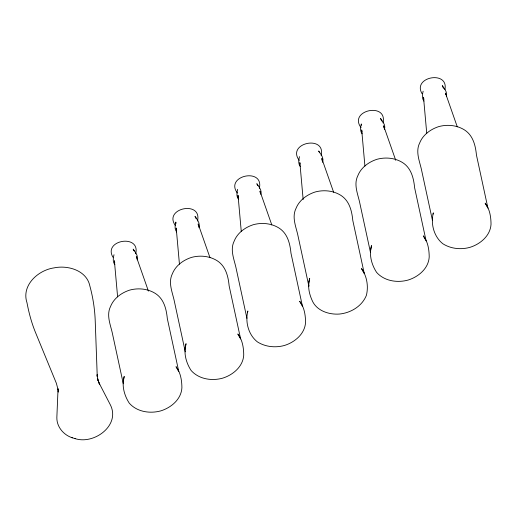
<?xml version="1.0" encoding="UTF-8"?>
<svg xmlns="http://www.w3.org/2000/svg" width="517" height="517" viewBox="0 0 517 517"><rect width="100%" height="100%" fill="white"/><g stroke="black" fill="none" stroke-linecap="round" stroke-linejoin="round"><path stroke-width="0.78" d="M113.999 254.739C113.223 258.015 112.532 261.802 114.839 264.652M237.652 189.332C236.876 192.602 236.185 196.395 238.486 199.245M299.479 156.625C298.703 159.902 298.012 163.689 300.312 166.539M423.132 91.218C422.357 94.488 421.665 98.282 423.966 101.125M135.674 253.769C140.753 233.658 102.696 239.804 112.952 257.259M137.205 259.864C138.511 255.741 135.28 252.277 133.173 249.142L134.187 250.958L134.09 250.519M123.208 382.115L124.209 376.402C121.534 385.469 124.216 395.402 129.282 403.182C136.992 411.926 149.949 413.865 160.787 410.879C171.114 407.693 181.247 399.292 181.9 387.815C181.855 380.506 180.653 372.595 176.019 366.695L178.804 371.697L167.321 318.601C166.377 309.024 163.973 298.975 155.346 293.443C147.765 288.686 138.265 287.775 129.709 290.095C121.495 292.745 113.766 298.296 110.522 306.536C106.011 315.596 110.858 325.458 112.648 334.57L123.285 383.763M197.5 221.063C202.444 199.872 162.538 208.215 175.541 225.761M198.922 227.777C200.499 223.454 197.332 219.699 194.999 216.436L196.014 218.252L195.917 217.819M185.034 349.408L186.036 343.695C183.361 352.768 186.042 362.701 191.109 370.476C198.819 379.219 211.776 381.165 222.614 378.173C232.941 374.987 243.074 366.585 243.727 355.108C243.681 347.799 242.479 339.889 237.846 333.988L240.631 338.99L229.147 285.895C228.204 276.317 225.8 266.268 217.172 260.742C209.592 255.986 200.092 255.068 191.536 257.395C183.315 260.038 175.593 265.589 172.348 273.829C167.838 282.889 172.684 292.751 174.475 301.863L185.28 351.838M259.327 188.356C264.271 167.165 224.365 175.509 237.368 193.054M260.859 194.457C262.164 190.334 258.933 186.87 256.826 183.729L257.841 185.545L257.744 185.112M321.154 155.656C326.098 134.465 286.192 142.802 299.194 160.354M322.576 162.364C324.153 158.047 320.986 154.286 318.653 151.022L319.661 152.845L319.571 152.405M382.981 122.949C387.924 101.759 348.019 110.095 361.021 127.647M384.402 129.664C385.979 125.34 382.813 121.585 380.48 118.322L381.617 121.043M370.508 251.294L371.516 245.581C368.841 254.648 371.523 264.588 376.589 272.362C384.299 281.106 397.256 283.051 408.094 280.059C418.421 276.873 428.554 268.472 429.207 256.994C429.162 249.685 427.96 241.775 423.326 235.875L426.105 240.877L414.628 187.781C413.684 178.203 411.28 168.154 402.653 162.622C395.066 157.872 385.572 156.955 377.016 159.281C368.795 161.924 361.066 167.476 357.829 175.715C353.311 184.776 358.165 194.638 359.948 203.75L370.418 252.16M444.911 89.641C448.976 69.982 411.894 76.742 422.079 93.732M446.339 96.343C447.644 92.213 444.413 88.756 442.306 85.615L443.444 88.336M247.553 312.294L247.863 310.988C245.019 321.794 248.399 334.822 257.376 341.873C265.357 346.959 275.406 347.96 284.44 345.472C294.768 342.28 304.901 333.879 305.553 322.401C305.508 315.092 304.306 307.188 299.673 301.282L302.451 306.284L290.974 253.188C290.031 243.617 287.626 233.561 278.999 228.036C271.412 223.279 261.919 222.362 253.362 224.688C245.142 227.331 237.413 232.889 234.175 241.129C229.658 250.189 234.511 260.051 236.301 269.157L246.932 318.349M433.033 214.18L433.343 212.875C430.493 223.674 433.879 236.708 442.856 243.759C450.83 248.845 460.886 249.847 469.921 247.352C480.248 244.166 490.381 235.765 491.027 224.288C490.988 216.978 489.786 209.068 485.146 203.168L487.583 207.55M75.017 438.59C94.146 444.937 120.836 425.194 110.283 404.708L98.359 381.617L99.729 384.661L97.616 378.864L98.114 380.822L97.099 374.715L97.261 376.77L95.238 321.328C94.844 309.418 93.021 297.592 89.887 286.095C86.791 270.436 67.901 264.917 53.981 267.896C38.012 270.191 21.171 285.436 26.994 302.762C28.907 312.914 31.595 322.957 35.518 332.521L56.34 383.2L58.066 389.592M58.208 390.82L58.298 392.06L58.046 388.778L56.851 417.484C56.605 426.842 63.681 435.088 72.367 437.809M71.895 437.666L75.411 438.7M362.139 133.832C359.838 130.982 360.53 127.195 361.305 123.918L361.525 125.263M363.936 272.957L361.499 268.575C366.934 276.117 368.64 286.373 366.379 295.394C362.01 306.271 350.739 312.927 339.398 314.052C328.78 314.801 316.262 310.711 311.99 300.08C308.979 293.365 307.447 285.468 309.689 278.288L308.688 284.001L308.946 285.584M176.659 231.946C174.358 229.102 175.05 225.309 175.825 222.032L176.051 223.376M457.274 126.827L445.46 93.099L445.706 94.559M395.725 160.283L383.633 125.805L384.002 127.996M333.627 192.24L321.807 158.512L322.175 160.703M271.8 224.94L259.986 191.212L260.225 192.673M209.973 257.647L198.16 223.919L198.522 226.11M148.418 291.103L136.333 256.626L136.572 258.086M487.932 208.17L476.454 155.074C475.504 145.497 473.1 135.448 464.479 129.922C456.892 125.166 447.399 124.248 438.843 126.575C430.622 129.218 422.893 134.775 419.655 143.009C415.138 152.069 419.991 161.931 421.775 171.043L432.412 220.236M364.278 273.583L352.801 220.488C351.857 210.91 349.453 200.861 340.826 195.329C333.239 190.573 323.745 189.661 315.189 191.981C306.969 194.631 299.24 200.182 296.002 208.422C291.485 217.483 296.338 227.344 298.128 236.45L308.927 286.424M423.882 99.406L423.513 97.215L426.745 133.354M362.055 132.106L361.693 129.916L364.918 166.054M300.106 164.083L299.866 162.622L303.156 199.549M238.402 197.52L238.04 195.329L241.265 231.467M176.575 230.22L176.213 228.029L179.438 264.174M114.748 262.927L114.386 260.736L117.611 296.874"/></g></svg>
